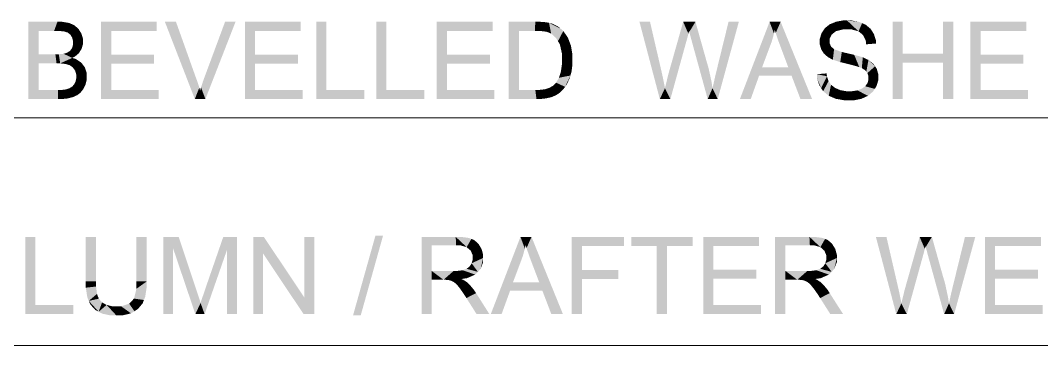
# Model space of a CAD drawing. Header units: millimetres. Extents: x 2 to 579, y 1 to 405.
# Drawn here: x 269.63 to 281.05, y 108.28 to 111.91 of the extents above; entities that cross this region are included whole.
import ezdxf

# ---------------------------------------------------------------- set-up
doc = ezdxf.new("R2010")
doc.units = ezdxf.units.MM
doc.linetypes.add('XKITLINE00', pattern=[0])
doc.layers.add('LinkedObject', color=7, linetype='Continuous', lineweight=0)

# ---------------------------------------------------------------- blocks, each defined once
blk = doc.blocks.new('*A4')
at = {"layer": 'LinkedObject'}
for points in [[(269.723, 111.897), (269.838, 111.432), (269.723, 111.033)], [(269.838, 111.534), (269.838, 111.432), (269.723, 111.897)], [(269.723, 111.897), (269.838, 111.795), (269.838, 111.534)], [(270.011, 111.795), (269.723, 111.897), (270.048, 111.897)], [(269.838, 111.795), (269.723, 111.897), (270.011, 111.795)], [(270.011, 111.795), (270.048, 111.897), (270.057, 111.795)], [(270.048, 111.897), (270.123, 111.789), (270.057, 111.795)], [(270.097, 111.897), (270.123, 111.789), (270.048, 111.897)], [(270.177, 111.884), (270.123, 111.789), (270.097, 111.897)], [(270.123, 111.789), (270.177, 111.884), (270.142, 111.783)], [(270.142, 111.783), (270.177, 111.884), (270.161, 111.777)], [(270.161, 111.777), (270.177, 111.884), (270.207, 111.871)], [(270.207, 111.871), (270.191, 111.755), (270.161, 111.777)], [(270.237, 111.858), (270.191, 111.755), (270.207, 111.871)], [(270.649, 111.531), (270.535, 111.033), (270.535, 111.897)], [(270.649, 111.531), (270.535, 111.897), (270.649, 111.795)], [(271.159, 111.795), (270.535, 111.897), (271.159, 111.897)], [(270.649, 111.795), (270.535, 111.897), (271.159, 111.795)], [(271.373, 111.897), (271.584, 111.033), (271.249, 111.897)], [(271.597, 111.269), (271.584, 111.033), (271.373, 111.897)], [(272.039, 111.897), (271.689, 111.269), (271.922, 111.897)], [(271.702, 111.033), (271.689, 111.269), (272.039, 111.897)], [(272.258, 111.531), (272.144, 111.033), (272.144, 111.897)], [(272.258, 111.531), (272.144, 111.897), (272.258, 111.795)], [(272.768, 111.795), (272.144, 111.897), (272.768, 111.897)], [(272.258, 111.795), (272.144, 111.897), (272.768, 111.795)], [(273.055, 111.897), (272.941, 111.033), (272.941, 111.897)], [(273.055, 111.135), (272.941, 111.033), (273.055, 111.897)], [(273.726, 111.897), (273.611, 111.033), (273.611, 111.897)], [(273.726, 111.135), (273.611, 111.033), (273.726, 111.897)], [(274.403, 111.531), (274.289, 111.033), (274.289, 111.897)], [(274.403, 111.531), (274.289, 111.897), (274.403, 111.795)], [(274.914, 111.795), (274.289, 111.897), (274.914, 111.897)], [(274.403, 111.795), (274.289, 111.897), (274.914, 111.795)], [(275.092, 111.897), (275.206, 111.795), (275.092, 111.033)], [(275.387, 111.795), (275.092, 111.897), (275.389, 111.897)], [(275.206, 111.795), (275.092, 111.897), (275.387, 111.795)], [(275.389, 111.897), (275.438, 111.795), (275.387, 111.795)], [(275.439, 111.897), (275.438, 111.795), (275.389, 111.897)], [(275.439, 111.897), (275.512, 111.786), (275.438, 111.795)], [(275.516, 111.891), (275.512, 111.786), (275.439, 111.897)], [(275.543, 111.885), (275.512, 111.786), (275.516, 111.891)], [(275.543, 111.885), (275.535, 111.778), (275.512, 111.786)], [(275.535, 111.778), (275.543, 111.885), (275.567, 111.765)], [(275.643, 111.845), (275.543, 111.885), (275.58, 111.876)], [(275.669, 111.823), (275.543, 111.885), (275.643, 111.845)], [(275.621, 111.716), (275.543, 111.885), (275.669, 111.823)], [(275.567, 111.765), (275.543, 111.885), (275.621, 111.716)], [(276.672, 111.897), (276.782, 111.033), (276.554, 111.897)], [(276.803, 111.331), (276.782, 111.033), (276.672, 111.897)], [(277.043, 111.897), (277.082, 111.691), (276.878, 111.314)], [(277.082, 111.691), (277.043, 111.897), (277.088, 111.712)], [(277.088, 111.712), (277.043, 111.897), (277.101, 111.763)], [(277.101, 111.763), (277.043, 111.897), (277.109, 111.793)], [(277.18, 111.897), (277.109, 111.793), (277.043, 111.897)], [(277.109, 111.793), (277.18, 111.897), (277.111, 111.783)], [(277.111, 111.783), (277.18, 111.897), (277.125, 111.732)], [(277.125, 111.732), (277.18, 111.897), (277.136, 111.691)], [(277.136, 111.691), (277.18, 111.897), (277.303, 111.46)], [(277.665, 111.897), (277.414, 111.342), (277.55, 111.897)], [(277.429, 111.033), (277.414, 111.342), (277.665, 111.897)], [(278.009, 111.897), (278.02, 111.641), (277.677, 111.033)], [(278.02, 111.641), (278.009, 111.897), (278.035, 111.682)], [(278.035, 111.682), (278.009, 111.897), (278.058, 111.765)], [(278.058, 111.765), (278.009, 111.897), (278.067, 111.807)], [(278.132, 111.897), (278.067, 111.807), (278.009, 111.897)], [(278.067, 111.807), (278.132, 111.897), (278.077, 111.771)], [(278.077, 111.771), (278.132, 111.897), (278.108, 111.681)], [(278.108, 111.681), (278.132, 111.897), (278.128, 111.627)], [(278.128, 111.627), (278.132, 111.897), (278.218, 111.388)], [(278.218, 111.388), (278.132, 111.897), (278.254, 111.295)], [(278.254, 111.295), (278.132, 111.897), (278.484, 111.033)], [(278.68, 111.868), (278.727, 111.773), (278.626, 111.825)], [(278.751, 111.792), (278.68, 111.868), (278.715, 111.882)], [(278.727, 111.773), (278.68, 111.868), (278.751, 111.792)], [(278.751, 111.897), (278.826, 111.811), (278.715, 111.882)], [(278.715, 111.882), (278.826, 111.811), (278.751, 111.792)], [(278.83, 111.912), (278.826, 111.811), (278.751, 111.897)], [(278.874, 111.912), (278.826, 111.811), (278.83, 111.912)], [(278.826, 111.811), (278.874, 111.912), (278.878, 111.811)], [(278.874, 111.912), (278.928, 111.811), (278.878, 111.811)], [(279.006, 111.896), (278.874, 111.912), (278.922, 111.912)], [(279.043, 111.881), (278.874, 111.912), (279.006, 111.896)], [(279.003, 111.79), (278.874, 111.912), (279.043, 111.881)], [(278.928, 111.811), (278.874, 111.912), (279.003, 111.79)], [(279.043, 111.881), (279.029, 111.769), (279.003, 111.79)], [(279.08, 111.866), (279.029, 111.769), (279.043, 111.881)], [(279.498, 111.542), (279.384, 111.033), (279.384, 111.897)], [(279.498, 111.542), (279.384, 111.897), (279.498, 111.897)], [(280.061, 111.897), (279.947, 111.542), (279.947, 111.897)], [(279.947, 111.44), (279.947, 111.542), (280.061, 111.897)], [(279.947, 111.44), (280.061, 111.897), (280.061, 111.033)], [(280.367, 111.531), (280.253, 111.033), (280.253, 111.897)], [(280.367, 111.531), (280.253, 111.897), (280.367, 111.795)], [(280.878, 111.795), (280.253, 111.897), (280.878, 111.897)], [(280.367, 111.795), (280.253, 111.897), (280.878, 111.795)], [(270.283, 111.818), (270.191, 111.755), (270.237, 111.858)], [(270.3, 111.79), (270.191, 111.755), (270.283, 111.818)], [(270.191, 111.755), (270.3, 111.79), (270.201, 111.738)], [(270.3, 111.79), (270.212, 111.722), (270.201, 111.738)], [(270.212, 111.722), (270.3, 111.79), (270.222, 111.684)], [(270.222, 111.684), (270.3, 111.79), (270.334, 111.676)], [(270.334, 111.706), (270.3, 111.79), (270.317, 111.763)], [(270.334, 111.676), (270.3, 111.79), (270.334, 111.706)], [(275.092, 111.033), (275.206, 111.795), (275.206, 111.135)], [(275.669, 111.823), (275.643, 111.68), (275.621, 111.716)], [(275.703, 111.794), (275.643, 111.68), (275.669, 111.823)], [(275.754, 111.72), (275.643, 111.68), (275.703, 111.794)], [(278.607, 111.796), (278.57, 111.674), (278.589, 111.768)], [(278.703, 111.754), (278.57, 111.674), (278.607, 111.796)], [(278.589, 111.768), (278.57, 111.674), (278.57, 111.706)], [(278.68, 111.708), (278.57, 111.674), (278.703, 111.754)], [(278.626, 111.825), (278.727, 111.773), (278.607, 111.796)], [(278.607, 111.796), (278.727, 111.773), (278.703, 111.754)], [(279.029, 111.769), (279.08, 111.866), (279.054, 111.748)], [(279.054, 111.748), (279.08, 111.866), (279.156, 111.79)], [(279.156, 111.79), (279.084, 111.686), (279.054, 111.748)], [(279.156, 111.79), (279.08, 111.866), (279.136, 111.82)], [(279.175, 111.76), (279.084, 111.686), (279.156, 111.79)], [(279.197, 111.692), (279.084, 111.686), (279.175, 111.76)], [(270.211, 111.602), (270.334, 111.676), (270.304, 111.572)], [(270.222, 111.64), (270.334, 111.676), (270.211, 111.602)], [(270.334, 111.676), (270.222, 111.663), (270.222, 111.684)], [(270.222, 111.663), (270.334, 111.676), (270.222, 111.64)], [(270.304, 111.572), (270.334, 111.676), (270.319, 111.596)], [(270.319, 111.596), (270.334, 111.676), (270.334, 111.649)], [(275.643, 111.68), (275.754, 111.72), (275.665, 111.644)], [(275.665, 111.644), (275.754, 111.72), (275.771, 111.675)], [(275.771, 111.675), (275.688, 111.54), (275.665, 111.644)], [(275.788, 111.63), (275.688, 111.54), (275.771, 111.675)], [(276.878, 111.314), (277.082, 111.691), (276.9, 111.033)], [(277.303, 111.46), (277.317, 111.033), (277.136, 111.691)], [(277.677, 111.033), (278.02, 111.641), (277.925, 111.388)], [(278.57, 111.674), (278.68, 111.708), (278.68, 111.681)], [(278.68, 111.658), (278.57, 111.674), (278.68, 111.681)], [(278.57, 111.674), (278.68, 111.658), (278.57, 111.644)], [(278.57, 111.644), (278.68, 111.658), (278.585, 111.59)], [(278.585, 111.59), (278.68, 111.658), (278.6, 111.566)], [(278.6, 111.566), (278.68, 111.658), (278.696, 111.62)], [(279.198, 111.654), (279.084, 111.686), (279.197, 111.692)], [(279.084, 111.686), (279.198, 111.654), (279.088, 111.645)], [(270.038, 111.432), (269.838, 111.534), (270.025, 111.534)], [(269.838, 111.432), (269.838, 111.534), (270.038, 111.432)], [(270.079, 111.432), (270.025, 111.534), (270.063, 111.534)], [(270.038, 111.432), (270.025, 111.534), (270.079, 111.432)], [(270.117, 111.539), (270.214, 111.493), (270.063, 111.534)], [(270.063, 111.534), (270.214, 111.493), (270.079, 111.432)], [(270.134, 111.544), (270.244, 111.508), (270.117, 111.539)], [(270.214, 111.493), (270.117, 111.539), (270.244, 111.508)], [(270.156, 111.551), (270.244, 111.508), (270.134, 111.544)], [(270.189, 111.572), (270.244, 111.508), (270.156, 111.551)], [(270.304, 111.572), (270.189, 111.572), (270.211, 111.602)], [(270.289, 111.547), (270.189, 111.572), (270.304, 111.572)], [(270.244, 111.508), (270.189, 111.572), (270.289, 111.547)], [(270.649, 111.429), (270.535, 111.033), (270.649, 111.531)], [(271.127, 111.429), (270.649, 111.531), (271.127, 111.531)], [(270.649, 111.429), (270.649, 111.531), (271.127, 111.429)], [(272.258, 111.429), (272.144, 111.033), (272.258, 111.531)], [(272.736, 111.429), (272.258, 111.531), (272.736, 111.531)], [(272.258, 111.429), (272.258, 111.531), (272.736, 111.429)], [(274.403, 111.429), (274.289, 111.033), (274.403, 111.531)], [(274.882, 111.429), (274.403, 111.531), (274.882, 111.531)], [(274.403, 111.429), (274.403, 111.531), (274.882, 111.429)], [(275.805, 111.528), (275.688, 111.54), (275.788, 111.63)], [(275.805, 111.47), (275.688, 111.54), (275.805, 111.528)], [(275.688, 111.54), (275.805, 111.47), (275.688, 111.472)], [(278.696, 111.62), (278.661, 111.502), (278.6, 111.566)], [(278.6, 111.566), (278.661, 111.502), (278.615, 111.542)], [(278.713, 111.605), (278.661, 111.502), (278.696, 111.62)], [(278.661, 111.502), (278.713, 111.605), (278.692, 111.485)], [(278.692, 111.485), (278.713, 111.605), (278.73, 111.59)], [(278.692, 111.485), (278.73, 111.59), (278.716, 111.473)], [(278.716, 111.473), (278.73, 111.59), (278.799, 111.446)], [(278.799, 111.446), (278.73, 111.59), (278.816, 111.559)], [(278.799, 111.446), (278.816, 111.559), (278.859, 111.432)], [(278.859, 111.432), (278.816, 111.559), (278.886, 111.543)], [(278.859, 111.432), (278.886, 111.543), (278.918, 111.417)], [(278.918, 111.417), (278.886, 111.543), (278.955, 111.527)], [(278.918, 111.417), (278.955, 111.527), (278.995, 111.396)], [(278.995, 111.396), (278.955, 111.527), (279.012, 111.389)], [(279.012, 111.389), (278.955, 111.527), (279.04, 111.379)], [(279.051, 111.5), (279.04, 111.379), (278.955, 111.527)], [(279.498, 111.44), (279.384, 111.033), (279.498, 111.542)], [(279.498, 111.542), (279.947, 111.44), (279.498, 111.44)], [(279.947, 111.542), (279.947, 111.44), (279.498, 111.542)], [(280.367, 111.429), (280.253, 111.033), (280.367, 111.531)], [(280.846, 111.429), (280.367, 111.531), (280.846, 111.531)], [(280.367, 111.429), (280.367, 111.531), (280.846, 111.429)], [(269.723, 111.033), (269.838, 111.432), (269.838, 111.135)], [(270.079, 111.432), (270.214, 111.493), (270.142, 111.425)], [(270.214, 111.493), (270.186, 111.411), (270.142, 111.425)], [(270.186, 111.411), (270.214, 111.493), (270.221, 111.386)], [(270.313, 111.442), (270.214, 111.493), (270.253, 111.481)], [(270.221, 111.386), (270.214, 111.493), (270.313, 111.442)], [(270.221, 111.386), (270.313, 111.442), (270.233, 111.368)], [(270.233, 111.368), (270.313, 111.442), (270.246, 111.35)], [(270.246, 111.35), (270.313, 111.442), (270.334, 111.415)], [(270.334, 111.415), (270.258, 111.308), (270.246, 111.35)], [(270.355, 111.387), (270.258, 111.308), (270.334, 111.415)], [(270.649, 111.135), (270.535, 111.033), (270.649, 111.429)], [(272.258, 111.135), (272.144, 111.033), (272.258, 111.429)], [(274.403, 111.135), (274.289, 111.033), (274.403, 111.429)], [(275.688, 111.423), (275.805, 111.421), (275.676, 111.34)], [(275.676, 111.34), (275.805, 111.421), (275.782, 111.296)], [(275.805, 111.47), (275.688, 111.423), (275.688, 111.472)], [(275.805, 111.421), (275.688, 111.423), (275.805, 111.47)], [(275.782, 111.296), (275.805, 111.421), (275.794, 111.334)], [(277.327, 111.378), (277.317, 111.033), (277.303, 111.46)], [(279.077, 111.488), (279.04, 111.379), (279.051, 111.5)], [(279.04, 111.379), (279.077, 111.488), (279.079, 111.354)], [(279.079, 111.354), (279.077, 111.488), (279.114, 111.47)], [(279.079, 111.354), (279.114, 111.47), (279.09, 111.338)], [(279.09, 111.338), (279.114, 111.47), (279.102, 111.323)], [(279.114, 111.47), (279.188, 111.4), (279.102, 111.323)], [(279.188, 111.4), (279.114, 111.47), (279.17, 111.426)], [(279.384, 111.033), (279.498, 111.44), (279.498, 111.033)], [(279.947, 111.44), (280.061, 111.033), (279.947, 111.033)], [(280.367, 111.135), (280.253, 111.033), (280.367, 111.429)], [(270.376, 111.321), (270.258, 111.308), (270.355, 111.387)], [(270.376, 111.284), (270.258, 111.308), (270.376, 111.321)], [(270.258, 111.308), (270.376, 111.284), (270.258, 111.284)], [(275.665, 111.305), (275.782, 111.296), (275.654, 111.271)], [(275.782, 111.296), (275.665, 111.305), (275.676, 111.34)], [(276.813, 111.286), (276.782, 111.033), (276.803, 111.331)], [(276.875, 111.303), (276.9, 111.033), (276.856, 111.223)], [(276.878, 111.314), (276.9, 111.033), (276.875, 111.303)], [(277.36, 111.225), (277.317, 111.033), (277.327, 111.378)], [(277.414, 111.342), (277.429, 111.033), (277.401, 111.289)], [(277.892, 111.295), (277.677, 111.033), (277.925, 111.388)], [(277.925, 111.388), (278.254, 111.295), (277.892, 111.295)], [(278.218, 111.388), (278.254, 111.295), (277.925, 111.388)], [(278.65, 111.288), (278.538, 111.311), (278.646, 111.32)], [(278.538, 111.311), (278.585, 111.155), (278.539, 111.267)], [(278.65, 111.288), (278.585, 111.155), (278.538, 111.311)], [(279.102, 111.323), (279.188, 111.4), (279.114, 111.288)], [(279.114, 111.288), (279.188, 111.4), (279.206, 111.373)], [(279.114, 111.288), (279.206, 111.373), (279.114, 111.267)], [(279.114, 111.267), (279.206, 111.373), (279.114, 111.247)], [(279.206, 111.373), (279.224, 111.277), (279.114, 111.247)], [(279.224, 111.277), (279.206, 111.373), (279.224, 111.312)], [(270.233, 111.195), (270.306, 111.105), (270.211, 111.171)], [(270.35, 111.171), (270.233, 111.195), (270.25, 111.227)], [(270.337, 111.145), (270.233, 111.195), (270.35, 111.171)], [(270.306, 111.105), (270.233, 111.195), (270.337, 111.145)], [(270.25, 111.227), (270.376, 111.284), (270.35, 111.171)], [(270.258, 111.263), (270.376, 111.284), (270.25, 111.227)], [(270.376, 111.284), (270.258, 111.263), (270.258, 111.284)], [(270.35, 111.171), (270.376, 111.284), (270.363, 111.197)], [(270.363, 111.197), (270.376, 111.284), (270.376, 111.253)], [(271.611, 111.232), (271.584, 111.033), (271.597, 111.269)], [(271.634, 111.161), (271.584, 111.033), (271.611, 111.232)], [(271.676, 111.234), (271.702, 111.033), (271.653, 111.163)], [(271.689, 111.269), (271.702, 111.033), (271.676, 111.234)], [(275.602, 111.196), (275.666, 111.106), (275.587, 111.181)], [(275.723, 111.17), (275.602, 111.196), (275.622, 111.216)], [(275.705, 111.145), (275.602, 111.196), (275.723, 111.17)], [(275.666, 111.106), (275.602, 111.196), (275.705, 111.145)], [(275.622, 111.216), (275.782, 111.296), (275.723, 111.17)], [(275.654, 111.271), (275.782, 111.296), (275.622, 111.216)], [(275.723, 111.17), (275.782, 111.296), (275.741, 111.195)], [(275.741, 111.195), (275.782, 111.296), (275.771, 111.258)], [(276.831, 111.198), (276.782, 111.033), (276.813, 111.286)], [(276.839, 111.154), (276.782, 111.033), (276.831, 111.198)], [(276.856, 111.223), (276.9, 111.033), (276.839, 111.154)], [(277.371, 111.154), (277.317, 111.033), (277.36, 111.225)], [(277.38, 111.195), (277.429, 111.033), (277.371, 111.154)], [(277.401, 111.289), (277.429, 111.033), (277.38, 111.195)], [(277.677, 111.033), (277.892, 111.295), (277.798, 111.033)], [(278.254, 111.295), (278.484, 111.033), (278.354, 111.033)], [(278.539, 111.267), (278.585, 111.155), (278.563, 111.19)], [(278.668, 111.234), (278.585, 111.155), (278.65, 111.288)], [(278.585, 111.155), (278.668, 111.234), (278.608, 111.121)], [(278.608, 111.121), (278.668, 111.234), (278.67, 111.07)], [(278.682, 111.214), (278.67, 111.07), (278.668, 111.234)], [(278.696, 111.193), (278.67, 111.07), (278.682, 111.214)], [(278.696, 111.193), (278.709, 111.053), (278.67, 111.07)], [(278.739, 111.159), (278.709, 111.053), (278.696, 111.193)], [(279.09, 111.193), (279.204, 111.178), (279.078, 111.176)], [(279.102, 111.21), (279.204, 111.178), (279.09, 111.193)], [(279.102, 111.21), (279.224, 111.277), (279.204, 111.178)], [(279.114, 111.247), (279.224, 111.277), (279.102, 111.21)], [(279.204, 111.178), (279.224, 111.277), (279.224, 111.243)], [(269.838, 111.135), (270.053, 111.033), (269.723, 111.033)], [(270.053, 111.135), (270.053, 111.033), (269.838, 111.135)], [(270.053, 111.135), (270.094, 111.033), (270.053, 111.033)], [(270.081, 111.135), (270.094, 111.033), (270.053, 111.135)], [(270.12, 111.137), (270.164, 111.04), (270.081, 111.135)], [(270.081, 111.135), (270.164, 111.04), (270.094, 111.033)], [(270.131, 111.139), (270.164, 111.04), (270.12, 111.137)], [(270.192, 111.048), (270.131, 111.139), (270.151, 111.143)], [(270.164, 111.04), (270.131, 111.139), (270.192, 111.048)], [(270.184, 111.155), (270.287, 111.09), (270.151, 111.143)], [(270.151, 111.143), (270.287, 111.09), (270.192, 111.048)], [(270.197, 111.163), (270.287, 111.09), (270.184, 111.155)], [(270.192, 111.048), (270.287, 111.09), (270.221, 111.055)], [(270.287, 111.09), (270.197, 111.163), (270.211, 111.171)], [(270.211, 111.171), (270.306, 111.105), (270.287, 111.09)], [(270.221, 111.055), (270.287, 111.09), (270.268, 111.076)], [(270.535, 111.033), (270.649, 111.135), (271.179, 111.033)], [(271.179, 111.033), (270.649, 111.135), (271.179, 111.135)], [(271.643, 111.128), (271.584, 111.033), (271.634, 111.161)], [(271.584, 111.033), (271.643, 111.128), (271.702, 111.033)], [(271.653, 111.163), (271.702, 111.033), (271.643, 111.128)], [(272.144, 111.033), (272.258, 111.135), (272.788, 111.033)], [(272.788, 111.033), (272.258, 111.135), (272.788, 111.135)], [(272.941, 111.033), (273.055, 111.135), (273.48, 111.033)], [(273.48, 111.033), (273.055, 111.135), (273.48, 111.135)], [(273.611, 111.033), (273.726, 111.135), (274.151, 111.033)], [(274.151, 111.033), (273.726, 111.135), (274.151, 111.135)], [(274.289, 111.033), (274.403, 111.135), (274.933, 111.033)], [(274.933, 111.033), (274.403, 111.135), (274.933, 111.135)], [(275.206, 111.135), (275.403, 111.033), (275.092, 111.033)], [(275.39, 111.135), (275.403, 111.033), (275.206, 111.135)], [(275.39, 111.135), (275.442, 111.033), (275.403, 111.033)], [(275.433, 111.135), (275.442, 111.033), (275.39, 111.135)], [(275.542, 111.048), (275.433, 111.135), (275.5, 111.143)], [(275.512, 111.041), (275.433, 111.135), (275.542, 111.048)], [(275.442, 111.033), (275.433, 111.135), (275.512, 111.041)], [(275.524, 111.151), (275.542, 111.048), (275.5, 111.143)], [(275.548, 111.159), (275.542, 111.048), (275.524, 111.151)], [(275.542, 111.048), (275.548, 111.159), (275.572, 111.055)], [(275.645, 111.091), (275.548, 111.159), (275.587, 111.181)], [(275.623, 111.077), (275.548, 111.159), (275.645, 111.091)], [(275.572, 111.055), (275.548, 111.159), (275.623, 111.077)], [(275.587, 111.181), (275.666, 111.106), (275.645, 111.091)], [(276.839, 111.154), (276.9, 111.033), (276.782, 111.033)], [(277.371, 111.154), (277.429, 111.033), (277.317, 111.033)], [(278.709, 111.053), (278.739, 111.159), (278.749, 111.036)], [(278.768, 111.146), (278.749, 111.036), (278.739, 111.159)], [(278.798, 111.133), (278.749, 111.036), (278.768, 111.146)], [(278.798, 111.133), (278.847, 111.019), (278.749, 111.036)], [(278.864, 111.121), (278.847, 111.019), (278.798, 111.133)], [(278.864, 111.121), (278.905, 111.019), (278.847, 111.019)], [(278.9, 111.121), (278.905, 111.019), (278.864, 111.121)], [(278.9, 111.121), (278.952, 111.019), (278.905, 111.019)], [(278.933, 111.121), (278.952, 111.019), (278.9, 111.121)], [(278.991, 111.13), (279.071, 111.052), (278.933, 111.121)], [(278.933, 111.121), (279.071, 111.052), (278.952, 111.019)], [(279.016, 111.14), (279.165, 111.117), (278.991, 111.13)], [(279.108, 111.069), (278.991, 111.13), (279.165, 111.117)], [(279.071, 111.052), (278.991, 111.13), (279.108, 111.069)], [(279.041, 111.15), (279.165, 111.117), (279.016, 111.14)], [(279.078, 111.176), (279.185, 111.147), (279.041, 111.15)], [(279.041, 111.15), (279.185, 111.147), (279.165, 111.117)], [(279.185, 111.147), (279.078, 111.176), (279.204, 111.178)], [(280.253, 111.033), (280.367, 111.135), (280.898, 111.033)], [(280.898, 111.033), (280.367, 111.135), (280.898, 111.135)], [(278.952, 111.019), (279.071, 111.052), (279.035, 111.036)], [(269.802, 109.493), (269.688, 108.629), (269.688, 109.493)], [(269.802, 108.731), (269.688, 108.629), (269.802, 109.493)], [(270.48, 109.493), (270.365, 108.994), (270.365, 109.493)], [(270.48, 108.994), (270.365, 108.994), (270.48, 109.493)], [(271.045, 109.493), (270.931, 108.994), (270.931, 109.493)], [(271.045, 108.994), (270.931, 108.994), (271.045, 109.493)], [(271.231, 109.493), (271.341, 109.364), (271.231, 108.629)], [(271.341, 109.364), (271.231, 109.493), (271.403, 109.493)], [(271.341, 109.364), (271.403, 109.493), (271.59, 108.629)], [(271.59, 108.629), (271.403, 109.493), (271.607, 108.882)], [(271.902, 109.493), (271.945, 109.352), (271.694, 108.892)], [(272.055, 109.493), (271.945, 109.352), (271.902, 109.493)], [(271.945, 108.629), (272.055, 109.493), (272.055, 108.629)], [(271.945, 109.352), (272.055, 109.493), (271.945, 108.629)], [(272.238, 109.493), (272.347, 109.307), (272.238, 108.629)], [(272.347, 109.307), (272.238, 109.493), (272.355, 109.493)], [(272.347, 109.307), (272.355, 109.493), (272.8, 108.629)], [(272.8, 108.629), (272.355, 109.493), (272.808, 108.815)], [(272.918, 109.493), (272.808, 108.815), (272.808, 109.493)], [(272.918, 108.629), (272.808, 108.815), (272.918, 109.493)], [(273.688, 109.507), (273.352, 108.614), (273.603, 109.507)], [(273.438, 108.614), (273.352, 108.614), (273.688, 109.507)], [(274.232, 109.112), (274.118, 108.629), (274.118, 109.493)], [(274.118, 109.493), (274.232, 109.398), (274.232, 109.112)], [(274.505, 109.398), (274.118, 109.493), (274.5, 109.493)], [(274.232, 109.398), (274.118, 109.493), (274.505, 109.398)], [(274.5, 109.493), (274.553, 109.398), (274.505, 109.398)], [(274.645, 109.481), (274.5, 109.493), (274.558, 109.493)], [(274.675, 109.47), (274.5, 109.493), (274.645, 109.481)], [(274.623, 109.378), (274.5, 109.493), (274.675, 109.47)], [(274.553, 109.398), (274.5, 109.493), (274.623, 109.378)], [(275.224, 109.493), (275.235, 109.237), (274.892, 108.629)], [(275.235, 109.237), (275.224, 109.493), (275.25, 109.278)], [(275.25, 109.278), (275.224, 109.493), (275.273, 109.361)], [(275.273, 109.361), (275.224, 109.493), (275.282, 109.402)], [(275.347, 109.493), (275.282, 109.402), (275.224, 109.493)], [(275.282, 109.402), (275.347, 109.493), (275.292, 109.367)], [(275.292, 109.367), (275.347, 109.493), (275.323, 109.277)], [(275.323, 109.277), (275.347, 109.493), (275.343, 109.223)], [(275.343, 109.223), (275.347, 109.493), (275.434, 108.984)], [(275.434, 108.984), (275.347, 109.493), (275.469, 108.891)], [(275.469, 108.891), (275.347, 109.493), (275.699, 108.629)], [(275.911, 109.123), (275.797, 108.629), (275.797, 109.493)], [(275.911, 109.123), (275.797, 109.493), (275.911, 109.391)], [(276.38, 109.391), (275.797, 109.493), (276.38, 109.493)], [(275.911, 109.391), (275.797, 109.493), (276.38, 109.391)], [(276.464, 109.493), (276.748, 109.391), (276.464, 109.391)], [(276.862, 109.391), (276.748, 109.391), (276.464, 109.493)], [(276.862, 109.391), (276.464, 109.493), (277.148, 109.493)], [(276.862, 109.391), (277.148, 109.493), (277.148, 109.391)], [(277.381, 109.127), (277.267, 108.629), (277.267, 109.493)], [(277.381, 109.127), (277.267, 109.493), (277.381, 109.391)], [(277.892, 109.391), (277.267, 109.493), (277.892, 109.493)], [(277.381, 109.391), (277.267, 109.493), (277.892, 109.391)], [(278.186, 109.112), (278.071, 108.629), (278.071, 109.493)], [(278.071, 109.493), (278.186, 109.398), (278.186, 109.112)], [(278.459, 109.398), (278.071, 109.493), (278.454, 109.493)], [(278.186, 109.398), (278.071, 109.493), (278.459, 109.398)], [(278.454, 109.493), (278.507, 109.398), (278.459, 109.398)], [(278.599, 109.481), (278.454, 109.493), (278.511, 109.493)], [(278.629, 109.47), (278.454, 109.493), (278.599, 109.481)], [(278.577, 109.378), (278.454, 109.493), (278.629, 109.47)], [(278.507, 109.398), (278.454, 109.493), (278.577, 109.378)], [(279.315, 109.493), (279.425, 108.629), (279.197, 109.493)], [(279.446, 108.926), (279.425, 108.629), (279.315, 109.493)], [(279.686, 109.493), (279.725, 109.287), (279.521, 108.909)], [(279.725, 109.287), (279.686, 109.493), (279.731, 109.308)], [(279.731, 109.308), (279.686, 109.493), (279.744, 109.359)], [(279.744, 109.359), (279.686, 109.493), (279.752, 109.389)], [(279.823, 109.493), (279.752, 109.389), (279.686, 109.493)], [(279.752, 109.389), (279.823, 109.493), (279.754, 109.379)], [(279.754, 109.379), (279.823, 109.493), (279.768, 109.328)], [(279.768, 109.328), (279.823, 109.493), (279.779, 109.287)], [(279.779, 109.287), (279.823, 109.493), (279.946, 109.055)], [(280.308, 109.493), (280.057, 108.938), (280.193, 109.493)], [(280.072, 108.629), (280.057, 108.938), (280.308, 109.493)], [(280.53, 109.127), (280.416, 108.629), (280.416, 109.493)], [(280.53, 109.127), (280.416, 109.493), (280.53, 109.391)], [(281.041, 109.391), (280.416, 109.493), (281.041, 109.493)], [(280.53, 109.391), (280.416, 109.493), (281.041, 109.391)], [(271.231, 108.629), (271.341, 109.364), (271.341, 108.629)], [(274.675, 109.47), (274.645, 109.358), (274.623, 109.378)], [(274.706, 109.458), (274.645, 109.358), (274.675, 109.47)], [(274.645, 109.358), (274.706, 109.458), (274.668, 109.339)], [(274.668, 109.339), (274.706, 109.458), (274.771, 109.387)], [(274.771, 109.387), (274.69, 109.288), (274.668, 109.339)], [(274.789, 109.358), (274.69, 109.288), (274.771, 109.387)], [(274.807, 109.293), (274.69, 109.288), (274.789, 109.358)], [(274.771, 109.387), (274.706, 109.458), (274.753, 109.417)], [(276.748, 108.629), (276.862, 109.391), (276.862, 108.629)], [(276.748, 109.391), (276.862, 109.391), (276.748, 108.629)], [(278.629, 109.47), (278.599, 109.358), (278.577, 109.378)], [(278.659, 109.458), (278.599, 109.358), (278.629, 109.47)], [(278.599, 109.358), (278.659, 109.458), (278.621, 109.339)], [(278.621, 109.339), (278.659, 109.458), (278.725, 109.387)], [(278.725, 109.387), (278.643, 109.288), (278.621, 109.339)], [(278.743, 109.358), (278.643, 109.288), (278.725, 109.387)], [(278.761, 109.293), (278.643, 109.288), (278.743, 109.358)], [(278.725, 109.387), (278.659, 109.458), (278.707, 109.417)], [(271.694, 108.892), (271.945, 109.352), (271.693, 108.629)], [(272.238, 108.629), (272.347, 109.307), (272.347, 108.629)], [(274.678, 109.198), (274.807, 109.257), (274.748, 109.102)], [(274.69, 109.237), (274.807, 109.257), (274.678, 109.198)], [(274.807, 109.257), (274.69, 109.288), (274.807, 109.293)], [(274.69, 109.288), (274.807, 109.257), (274.69, 109.258)], [(274.807, 109.257), (274.69, 109.237), (274.69, 109.258)], [(274.748, 109.102), (274.807, 109.257), (274.778, 109.134)], [(274.778, 109.134), (274.807, 109.257), (274.807, 109.211)], [(278.632, 109.198), (278.761, 109.257), (278.702, 109.102)], [(278.643, 109.237), (278.761, 109.257), (278.632, 109.198)], [(278.761, 109.257), (278.643, 109.288), (278.761, 109.293)], [(278.643, 109.288), (278.761, 109.257), (278.643, 109.258)], [(278.761, 109.257), (278.643, 109.237), (278.643, 109.258)], [(278.702, 109.102), (278.761, 109.257), (278.731, 109.134)], [(278.731, 109.134), (278.761, 109.257), (278.761, 109.211)], [(279.521, 108.909), (279.725, 109.287), (279.543, 108.629)], [(279.946, 109.055), (279.96, 108.629), (279.779, 109.287)], [(274.6, 109.128), (274.748, 109.102), (274.578, 109.12)], [(274.622, 109.136), (274.748, 109.102), (274.6, 109.128)], [(274.748, 109.102), (274.622, 109.136), (274.655, 109.162)], [(274.667, 109.18), (274.748, 109.102), (274.655, 109.162)], [(274.678, 109.198), (274.748, 109.102), (274.667, 109.18)], [(274.892, 108.629), (275.235, 109.237), (275.14, 108.984)], [(278.553, 109.128), (278.702, 109.102), (278.531, 109.12)], [(278.575, 109.136), (278.702, 109.102), (278.553, 109.128)], [(278.702, 109.102), (278.575, 109.136), (278.609, 109.162)], [(278.62, 109.18), (278.702, 109.102), (278.609, 109.162)], [(278.632, 109.198), (278.702, 109.102), (278.62, 109.18)], [(274.232, 109.112), (274.232, 109.013), (274.118, 108.629)], [(274.364, 109.013), (274.232, 109.112), (274.477, 109.112)], [(274.232, 109.013), (274.232, 109.112), (274.364, 109.013)], [(274.364, 109.013), (274.477, 109.112), (274.386, 109.013)], [(274.386, 109.013), (274.477, 109.112), (274.418, 109.011)], [(274.418, 109.011), (274.477, 109.112), (274.428, 109.008)], [(274.428, 109.008), (274.477, 109.112), (274.441, 109.005)], [(274.441, 109.005), (274.477, 109.112), (274.467, 108.994)], [(274.467, 108.994), (274.477, 109.112), (274.516, 109.112)], [(274.467, 108.994), (274.516, 109.112), (274.48, 108.986)], [(274.516, 109.112), (274.564, 109.022), (274.48, 108.986)], [(274.48, 108.986), (274.564, 109.022), (274.493, 108.977)], [(274.564, 109.022), (274.522, 108.948), (274.493, 108.977)], [(274.578, 109.12), (274.564, 109.022), (274.516, 109.112)], [(274.587, 109.011), (274.522, 108.948), (274.564, 109.022)], [(274.564, 109.022), (274.578, 109.12), (274.626, 109.031)], [(274.718, 109.071), (274.578, 109.12), (274.748, 109.102)], [(274.626, 109.031), (274.578, 109.12), (274.718, 109.071)], [(275.911, 109.021), (275.797, 108.629), (275.911, 109.123)], [(275.797, 108.629), (275.911, 109.021), (275.911, 108.629)], [(276.317, 109.021), (275.911, 109.123), (276.317, 109.123)], [(275.911, 109.021), (275.911, 109.123), (276.317, 109.021)], [(277.381, 109.025), (277.267, 108.629), (277.381, 109.127)], [(277.381, 108.731), (277.267, 108.629), (277.381, 109.025)], [(277.86, 109.025), (277.381, 109.127), (277.86, 109.127)], [(277.381, 109.025), (277.381, 109.127), (277.86, 109.025)], [(278.186, 109.112), (278.186, 109.013), (278.071, 108.629)], [(278.318, 109.013), (278.186, 109.112), (278.431, 109.112)], [(278.186, 109.013), (278.186, 109.112), (278.318, 109.013)], [(278.318, 109.013), (278.431, 109.112), (278.34, 109.013)], [(278.34, 109.013), (278.431, 109.112), (278.372, 109.011)], [(278.372, 109.011), (278.431, 109.112), (278.381, 109.008)], [(278.381, 109.008), (278.431, 109.112), (278.395, 109.005)], [(278.395, 109.005), (278.431, 109.112), (278.421, 108.994)], [(278.421, 108.994), (278.431, 109.112), (278.47, 109.112)], [(278.421, 108.994), (278.47, 109.112), (278.434, 108.986)], [(278.47, 109.112), (278.518, 109.022), (278.434, 108.986)], [(278.434, 108.986), (278.518, 109.022), (278.446, 108.977)], [(278.518, 109.022), (278.475, 108.948), (278.446, 108.977)], [(278.531, 109.12), (278.518, 109.022), (278.47, 109.112)], [(278.541, 109.011), (278.475, 108.948), (278.518, 109.022)], [(278.518, 109.022), (278.531, 109.12), (278.58, 109.031)], [(278.672, 109.071), (278.531, 109.12), (278.702, 109.102)], [(278.58, 109.031), (278.531, 109.12), (278.672, 109.071)], [(279.97, 108.974), (279.96, 108.629), (279.946, 109.055)], [(280.53, 109.025), (280.416, 108.629), (280.53, 109.127)], [(280.53, 108.731), (280.416, 108.629), (280.53, 109.025)], [(281.009, 109.025), (280.53, 109.127), (281.009, 109.127)], [(280.53, 109.025), (280.53, 109.127), (281.009, 109.025)], [(270.48, 108.994), (270.365, 108.925), (270.365, 108.994)], [(270.48, 108.938), (270.365, 108.925), (270.48, 108.994)], [(270.48, 108.938), (270.398, 108.777), (270.365, 108.925)], [(270.365, 108.925), (270.398, 108.777), (270.382, 108.817)], [(270.49, 108.855), (270.398, 108.777), (270.48, 108.938)], [(270.904, 108.803), (271.045, 108.994), (271.015, 108.787)], [(270.931, 108.913), (271.045, 108.994), (270.904, 108.803)], [(271.045, 108.994), (270.931, 108.913), (270.931, 108.994)], [(271.015, 108.787), (271.045, 108.994), (271.03, 108.825)], [(271.03, 108.825), (271.045, 108.994), (271.045, 108.929)], [(274.118, 108.629), (274.232, 109.013), (274.232, 108.629)], [(274.522, 108.948), (274.587, 109.011), (274.538, 108.928)], [(274.538, 108.928), (274.587, 109.011), (274.554, 108.907)], [(274.554, 108.907), (274.587, 109.011), (274.633, 108.979)], [(274.633, 108.979), (274.595, 108.848), (274.554, 108.907)], [(274.633, 108.979), (274.587, 109.011), (274.621, 108.99)], [(274.658, 108.956), (274.595, 108.848), (274.633, 108.979)], [(274.705, 108.899), (274.595, 108.848), (274.658, 108.956)], [(275.108, 108.891), (274.892, 108.629), (275.14, 108.984)], [(275.14, 108.984), (275.469, 108.891), (275.108, 108.891)], [(275.434, 108.984), (275.469, 108.891), (275.14, 108.984)], [(278.071, 108.629), (278.186, 109.013), (278.186, 108.629)], [(278.475, 108.948), (278.541, 109.011), (278.491, 108.928)], [(278.491, 108.928), (278.541, 109.011), (278.508, 108.907)], [(278.508, 108.907), (278.541, 109.011), (278.587, 108.979)], [(278.587, 108.979), (278.549, 108.848), (278.508, 108.907)], [(278.587, 108.979), (278.541, 109.011), (278.575, 108.99)], [(278.612, 108.956), (278.549, 108.848), (278.587, 108.979)], [(278.659, 108.899), (278.549, 108.848), (278.612, 108.956)], [(279.456, 108.882), (279.425, 108.629), (279.446, 108.926)], [(279.521, 108.909), (279.543, 108.629), (279.518, 108.899)], [(280.003, 108.821), (279.96, 108.629), (279.97, 108.974)], [(280.057, 108.938), (280.072, 108.629), (280.044, 108.884)], [(270.398, 108.777), (270.49, 108.855), (270.5, 108.828)], [(270.511, 108.802), (270.398, 108.777), (270.5, 108.828)], [(270.511, 108.802), (270.509, 108.656), (270.398, 108.777)], [(270.547, 108.76), (270.509, 108.656), (270.511, 108.802)], [(271.015, 108.787), (270.877, 108.774), (270.904, 108.803)], [(271, 108.749), (270.877, 108.774), (271.015, 108.787)], [(271.621, 108.839), (271.59, 108.629), (271.607, 108.882)], [(271.642, 108.775), (271.59, 108.629), (271.621, 108.839)], [(271.679, 108.847), (271.693, 108.629), (271.655, 108.777)], [(271.694, 108.892), (271.693, 108.629), (271.679, 108.847)], [(272.808, 108.815), (272.918, 108.629), (272.8, 108.629)], [(274.595, 108.848), (274.705, 108.899), (274.62, 108.809)], [(274.62, 108.809), (274.705, 108.899), (274.728, 108.864)], [(274.62, 108.809), (274.728, 108.864), (274.734, 108.629)], [(274.734, 108.629), (274.728, 108.864), (274.877, 108.629)], [(274.892, 108.629), (275.108, 108.891), (275.013, 108.629)], [(275.469, 108.891), (275.699, 108.629), (275.569, 108.629)], [(278.549, 108.848), (278.659, 108.899), (278.574, 108.809)], [(278.574, 108.809), (278.659, 108.899), (278.681, 108.864)], [(278.574, 108.809), (278.681, 108.864), (278.688, 108.629)], [(278.688, 108.629), (278.681, 108.864), (278.831, 108.629)], [(279.474, 108.794), (279.425, 108.629), (279.456, 108.882)], [(279.482, 108.75), (279.425, 108.629), (279.474, 108.794)], [(279.499, 108.819), (279.543, 108.629), (279.482, 108.75)], [(279.518, 108.899), (279.543, 108.629), (279.499, 108.819)], [(280.014, 108.75), (279.96, 108.629), (280.003, 108.821)], [(280.023, 108.791), (280.072, 108.629), (280.014, 108.75)], [(280.044, 108.884), (280.072, 108.629), (280.023, 108.791)], [(269.688, 108.629), (269.802, 108.731), (270.227, 108.629)], [(270.227, 108.629), (269.802, 108.731), (270.227, 108.731)], [(270.398, 108.777), (270.509, 108.656), (270.415, 108.738)], [(270.415, 108.738), (270.509, 108.656), (270.47, 108.677)], [(270.509, 108.656), (270.547, 108.76), (270.572, 108.746)], [(270.598, 108.732), (270.509, 108.656), (270.572, 108.746)], [(270.598, 108.732), (270.707, 108.614), (270.509, 108.656)], [(270.66, 108.717), (270.707, 108.614), (270.598, 108.732)], [(270.707, 108.614), (270.66, 108.717), (270.697, 108.717)], [(270.76, 108.717), (270.707, 108.614), (270.697, 108.717)], [(270.707, 108.614), (270.76, 108.717), (270.77, 108.614)], [(270.909, 108.662), (270.76, 108.717), (270.85, 108.746)], [(270.87, 108.638), (270.76, 108.717), (270.909, 108.662)], [(270.77, 108.614), (270.76, 108.717), (270.87, 108.638)], [(270.877, 108.774), (270.947, 108.686), (270.85, 108.746)], [(270.85, 108.746), (270.947, 108.686), (270.909, 108.662)], [(270.947, 108.686), (270.877, 108.774), (271, 108.749)], [(271.648, 108.754), (271.59, 108.629), (271.642, 108.775)], [(271.59, 108.629), (271.648, 108.754), (271.693, 108.629)], [(271.655, 108.777), (271.693, 108.629), (271.648, 108.754)], [(277.267, 108.629), (277.381, 108.731), (277.912, 108.629)], [(277.912, 108.629), (277.381, 108.731), (277.912, 108.731)], [(279.482, 108.75), (279.543, 108.629), (279.425, 108.629)], [(280.014, 108.75), (280.072, 108.629), (279.96, 108.629)], [(280.416, 108.629), (280.53, 108.731), (281.061, 108.629)], [(281.061, 108.629), (280.53, 108.731), (281.061, 108.731)], [(270.509, 108.656), (270.707, 108.614), (270.547, 108.635)], [(270.547, 108.635), (270.707, 108.614), (270.646, 108.614)]]:
    blk.add_hatch(color=7, dxfattribs=at).paths.add_polyline_path(points, flags=17)
at = {"layer": 'LinkedObject', "color": 6, "linetype": 'XKITLINE00', "lineweight": 0}
for p, q in [((269.509, 110.823), (282.006, 110.823)), ((267.904, 108.278), (282.418, 108.278))]:
    blk.add_line(p, q, dxfattribs=at)

msp = doc.modelspace()

# ---------------------------------------------------------------- block references
at = {"lineweight": 0}
msp.add_blockref('*A4', (0, 0), dxfattribs=at)

doc.saveas('drawing.dxf')
